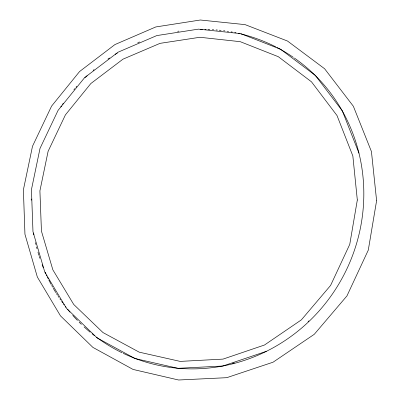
<?xml version="1.0" encoding="UTF-8"?>
<svg xmlns="http://www.w3.org/2000/svg" width="400" height="400" viewBox="0 0 400 400"><rect width="100%" height="100%" fill="white"/><g stroke="black" fill="none" stroke-linecap="round" stroke-linejoin="round"><path stroke-width="0.6" d="M84.595 77.655L58.09 110.355L40.025 148.385L31.445 189.595L32.98 231.65L44.79 272.075L66.505 308.33L97.155 337.935L135.065 358.555L177.92 368.325L222.83 366.03L266.355 351.335M84.6 77.65L118.1 52.18L156.78 35.585L198.46 29.135L240.655 33.62L280.57 49.24L315.36 75.435M315.395 75.47L342.31 110.85L358.97 153.155M308.94 320.86A170.685 164.36 -61.4 0 1 308.045 321.71M234.325 362.91A170.685 164.36 -61.4 0 1 232.53 363.375M276.875 47.45A171.19 164.84 -61.4 0 1 293.31 57.325M294.34 58.04A171.19 164.84 -61.4 0 1 352.63 255.295A171.19 164.84 -61.4 0 1 178.165 368.27M177.545 368.215A171.19 164.84 -61.4 0 1 135.92 358.725M135.35 358.51A171.19 164.84 -61.4 0 1 123.22 353.335M122.08 352.785A171.19 164.84 -61.4 0 1 96.485 337.18M94.525 335.69A171.19 164.84 -61.4 0 1 92.095 333.775M90.17 332.205A171.19 164.84 -61.4 0 1 84.085 326.89M81.365 324.335A171.19 164.84 -61.4 0 1 79.15 322.155M77.405 320.385A171.19 164.84 -61.4 0 1 72.775 315.395M69.96 312.14A171.19 164.84 -61.4 0 1 67.625 309.31M66.1 307.385A171.19 164.84 -61.4 0 1 65.345 306.405M64.22 304.92A171.19 164.84 -61.4 0 1 63.48 303.925M62.745 302.92A171.19 164.84 -61.4 0 1 61.655 301.4M60.58 299.865A171.19 164.84 -61.4 0 1 59.875 298.835M58.83 297.28A171.19 164.84 -61.4 0 1 58.14 296.235M57.465 295.18A171.19 164.84 -61.4 0 1 56.46 293.595M55.8 292.53A171.19 164.84 -61.4 0 1 53.245 288.225M52.625 287.135A171.19 164.84 -61.4 0 1 51.715 285.495M51.12 284.395A171.19 164.84 -61.4 0 1 48.825 279.975M48.275 278.86A171.19 164.84 -61.4 0 1 47.465 277.185M46.94 276.065A171.19 164.84 -61.4 0 1 46.42 274.945M45.91 273.82A171.19 164.84 -61.4 0 1 45.165 272.135M43.265 267.585A171.19 164.84 -61.4 0 1 42.14 264.7M39.85 258.255A171.19 164.84 -61.4 0 1 39.265 256.475M38.89 255.285A171.19 164.84 -61.4 0 1 37.99 252.3M36.98 248.695A171.19 164.84 -61.4 0 1 36.505 246.885M35.905 244.47A171.19 164.84 -61.4 0 1 35.48 242.655M33.875 234.775A171.19 164.84 -61.4 0 1 33.56 232.955M31.245 200.205A171.19 164.84 -61.4 0 1 31.28 198.965M60.785 106.945A171.19 164.84 -61.4 0 1 61.475 105.92M62.52 104.385A171.19 164.84 -61.4 0 1 63.225 103.37M73.91 89.6A171.19 164.84 -61.4 0 1 74.725 88.66M75.96 87.255A171.19 164.84 -61.4 0 1 76.785 86.33M85.37 77.455A171.19 164.84 -61.4 0 1 87.155 75.765M93.145 70.4A171.19 164.84 -61.4 0 1 94.095 69.595M107.965 59.045A171.19 164.84 -61.4 0 1 109.51 58M115.24 54.33A171.19 164.84 -61.4 0 1 117.345 53.06M137.78 42.71A171.19 164.84 -61.4 0 1 139.505 41.985M177.645 31.315A171.19 164.84 -61.4 0 1 178.885 31.125M200.545 29.385A171.19 164.84 -61.4 0 1 202.4 29.37M204.88 29.385A171.19 164.84 -61.4 0 1 206.125 29.405M207.99 29.455A171.19 164.84 -61.4 0 1 209.865 29.525M212.36 29.65A171.19 164.84 -61.4 0 1 213.615 29.73M216.115 29.915A171.19 164.84 -61.4 0 1 217.365 30.025M219.24 30.205A171.19 164.84 -61.4 0 1 221.115 30.41M223.61 30.71A171.19 164.84 -61.4 0 1 224.855 30.88M227.345 31.24A171.19 164.84 -61.4 0 1 228.585 31.435M231.06 31.855A171.19 164.84 -61.4 0 1 232.29 32.08M234.75 32.555A171.19 164.84 -61.4 0 1 235.97 32.81M238.405 33.34A171.19 164.84 -61.4 0 1 239.62 33.62M240.83 33.91A171.19 164.84 -61.4 0 1 275.77 46.875M357.32 200L352.845 155.96L337.01 115.54L311.475 81.815L278.295 56.69L240.245 41.68L199.895 37.275L160.04 43.355L122.955 59.18L90.85 83.53L65.415 114.875L48.1 151.34L39.91 190.855L41.44 231.11L52.845 269.805L73.725 304.465L103 332.575L139.215 352.165L180.185 361.395L223.02 359.105L264.47 345.025L301.37 319.87L330.6 285.43L349.76 244.36L357.32 200M376.605 200.66L368.285 250.125L346.945 295.92L314.28 334.295L273.06 362.205L226.75 377.685L178.585 380L133.07 369.44L92.885 347.385L60.485 315.87L37.345 277.03L24.95 234.24L23.395 189.79L32.5 146.26L51.595 106.095L79.575 71.53L114.94 44.57L155.805 26.945L200.335 20.01L245.08 24.625L287.52 41.045L324.6 68.74L353.365 106.26L371.44 151.56L376.605 200.66"/></g></svg>
